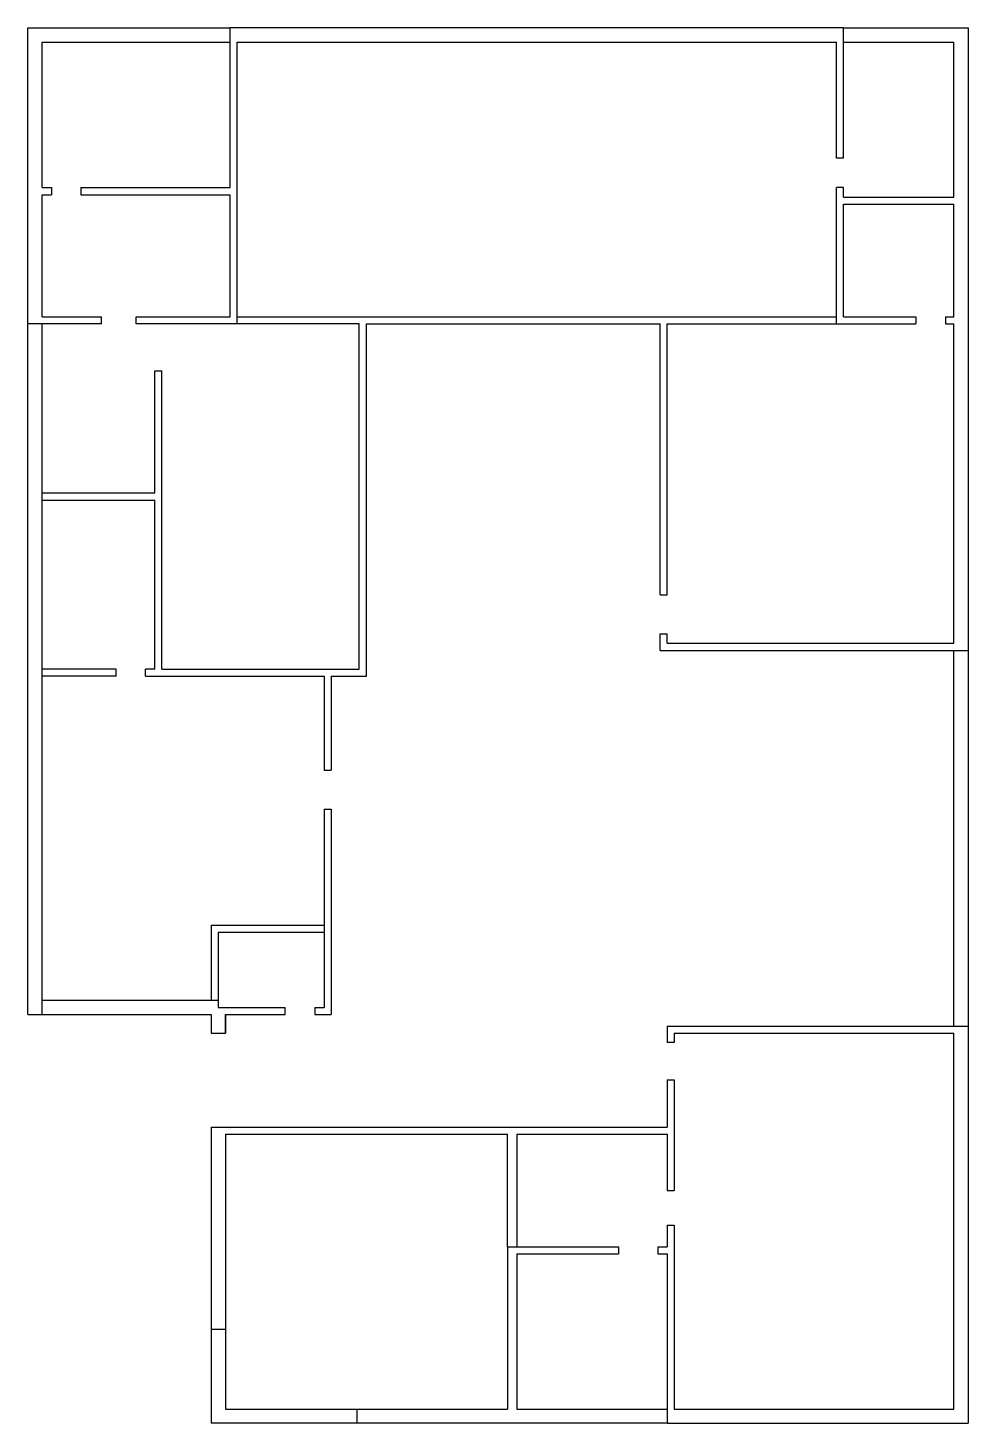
# Model space of a CAD drawing. Header units: inches. Extents: x 81 to 681, y 190 to 1081.
import ezdxf

# ---------------------------------------------------------------- set-up
doc = ezdxf.new("R2010")
doc.units = ezdxf.units.IN
doc.header["$MEASUREMENT"] = 0
doc.layers.add('Main', color=140, linetype='Continuous')

msp = doc.modelspace()

# ---------------------------------------------------------------- linework, layer by layer
at = {"layer": 'Main'}
for p, q in [((81.21, 451.44), (81.21, 1081.44)), ((81.21, 1081.44), (210.21, 1081.44)), ((210.21, 979.44), (210.21, 1081.44)), ((601.71, 1081.44), (210.21, 1081.44)), ((601.71, 998.19), (601.71, 1081.44)), ((601.71, 1081.44), (681.21, 1081.44)), ((681.21, 1081.44), (681.21, 683.94)), ((90.21, 979.44), (90.21, 1072.44)), ((90.21, 1072.44), (210.21, 1072.44)), ((214.71, 892.44), (214.71, 1072.44)), ((214.71, 1072.44), (597.21, 1072.44)), ((597.21, 998.19), (597.21, 1072.44)), ((601.71, 1072.44), (672.21, 1072.44)), ((672.21, 973.44), (672.21, 1072.44)), ((601.71, 998.19), (597.21, 998.19)), ((90.21, 979.44), (96.21, 979.44)), ((90.21, 974.94), (96.21, 974.94)), ((90.21, 896.94), (90.21, 974.94)), ((96.21, 979.44), (96.21, 974.94)), ((114.96, 979.44), (114.96, 974.94)), ((114.96, 979.44), (210.21, 979.44)), ((114.96, 974.94), (210.21, 974.94)), ((210.21, 896.94), (210.21, 974.94)), ((597.21, 973.44), (597.21, 979.44)), ((601.71, 979.44), (597.21, 979.44)), ((597.21, 892.44), (597.21, 973.44)), ((601.71, 973.44), (601.71, 979.44)), ((601.71, 973.44), (672.21, 973.44)), ((601.71, 896.94), (601.71, 968.94)), ((601.71, 968.94), (672.21, 968.94)), ((672.21, 896.94), (672.21, 968.94)), ((128.21, 892.44), (81.21, 892.44)), ((90.21, 896.94), (128.21, 896.94)), ((90.21, 784.44), (90.21, 892.44)), ((128.21, 892.44), (128.21, 896.94)), ((150.21, 892.44), (150.21, 896.94)), ((150.21, 896.94), (210.21, 896.94)), ((292.71, 892.44), (150.21, 892.44)), ((214.71, 896.94), (597.21, 896.94)), ((292.71, 671.94), (292.71, 892.44)), ((297.21, 892.44), (484.71, 892.44)), ((297.21, 667.44), (297.21, 892.44)), ((484.71, 719.44), (484.71, 892.44)), ((489.21, 892.44), (647.96, 892.44)), ((489.21, 719.44), (489.21, 892.44)), ((601.71, 896.94), (647.96, 896.94)), ((647.96, 896.94), (647.96, 892.44)), ((666.71, 896.94), (666.71, 892.44)), ((666.71, 896.94), (672.21, 896.94)), ((666.71, 892.44), (672.21, 892.44)), ((672.21, 688.44), (672.21, 892.44)), ((162.21, 784.44), (162.21, 862.44)), ((162.21, 862.44), (166.71, 862.44)), ((166.71, 671.94), (166.71, 862.44)), ((90.21, 784.44), (162.21, 784.44)), ((90.21, 671.94), (90.21, 784.44)), ((90.21, 779.94), (162.21, 779.94)), ((162.21, 671.94), (162.21, 779.94)), ((484.71, 719.44), (489.21, 719.44)), ((484.71, 683.94), (484.71, 694.44)), ((484.71, 694.44), (489.21, 694.44)), ((489.21, 688.44), (489.21, 694.44)), ((489.21, 688.44), (672.21, 688.44)), ((484.71, 683.94), (681.21, 683.94)), ((672.21, 443.94), (672.21, 683.94)), ((681.21, 683.94), (681.21, 443.94)), ((90.21, 451.44), (90.21, 671.94)), ((137.46, 671.94), (90.21, 671.94)), ((137.46, 667.44), (137.46, 671.94)), ((162.21, 671.94), (156.21, 671.94)), ((156.21, 667.44), (156.21, 671.94)), ((166.71, 671.94), (274.71, 671.94)), ((274.71, 671.94), (292.71, 671.94)), ((137.46, 667.44), (90.21, 667.44)), ((156.21, 667.44), (270.21, 667.44)), ((270.21, 667.44), (270.21, 607.44)), ((274.71, 667.44), (274.71, 607.44)), ((274.71, 667.44), (297.21, 667.44)), ((270.21, 607.44), (274.71, 607.44)), ((270.21, 582.44), (274.71, 582.44)), ((270.21, 582.44), (270.21, 508.44)), ((274.71, 582.44), (274.71, 451.44)), ((198.21, 508.44), (198.21, 460.44)), ((198.21, 508.44), (270.21, 508.44)), ((270.21, 508.44), (270.21, 455.94)), ((202.71, 503.94), (270.21, 503.94)), ((202.71, 503.94), (202.71, 455.94)), ((90.21, 460.44), (202.71, 460.44)), ((202.71, 455.94), (245.46, 455.94)), ((245.46, 451.44), (245.46, 455.94)), ((264.21, 455.94), (264.21, 451.44)), ((264.21, 455.94), (270.21, 455.94)), ((81.21, 451.44), (198.21, 451.44)), ((198.21, 451.44), (198.21, 439.44)), ((207.21, 439.44), (207.21, 451.44)), ((207.21, 451.44), (207.21, 439.44)), ((207.21, 451.44), (245.46, 451.44)), ((264.21, 451.44), (274.71, 451.44)), ((198.21, 439.44), (207.21, 439.44)), ((489.21, 443.94), (489.21, 433.44)), ((489.21, 443.94), (681.21, 443.94)), ((493.71, 439.44), (672.21, 439.44)), ((493.71, 439.44), (493.71, 433.44)), ((672.21, 199.44), (672.21, 439.44)), ((681.21, 443.94), (681.21, 190.44)), ((493.71, 433.44), (489.21, 433.44)), ((489.21, 409.69), (489.21, 379.44)), ((489.21, 409.69), (493.71, 409.69)), ((493.71, 409.69), (493.71, 379.44)), ((198.21, 379.44), (198.21, 190.44)), ((198.21, 379.44), (489.21, 379.44)), ((207.21, 374.94), (387.21, 374.94)), ((207.21, 374.94), (207.21, 199.44)), ((387.21, 302.94), (387.21, 374.94)), ((393.21, 374.94), (489.21, 374.94)), ((393.21, 374.94), (393.21, 302.94)), ((489.21, 374.94), (489.21, 338.94)), ((493.71, 379.44), (493.71, 338.94)), ((489.21, 338.94), (493.71, 338.94)), ((489.21, 316.94), (493.71, 316.94)), ((489.21, 316.94), (489.21, 302.94)), ((493.71, 316.94), (493.71, 199.44)), ((387.21, 302.94), (458.21, 302.94)), ((387.21, 302.94), (387.21, 199.44)), ((458.21, 302.94), (458.21, 298.44)), ((483.21, 302.94), (483.21, 298.44)), ((483.21, 302.94), (489.21, 302.94)), ((393.21, 298.44), (393.21, 199.44)), ((393.21, 298.44), (458.21, 298.44)), ((483.21, 298.44), (489.21, 298.44)), ((489.21, 298.44), (489.21, 190.44)), ((198.21, 250.44), (207.21, 250.44)), ((207.21, 199.44), (387.21, 199.44)), ((207.21, 199.44), (387.21, 199.44)), ((291.21, 199.44), (291.21, 190.44)), ((393.21, 199.44), (489.21, 199.44)), ((493.71, 199.44), (672.21, 199.44)), ((291.21, 190.44), (198.21, 190.44)), ((489.21, 190.44), (291.21, 190.44)), ((489.21, 190.44), (681.21, 190.44))]:
    msp.add_line(p, q, dxfattribs=at)

doc.saveas('drawing.dxf')
